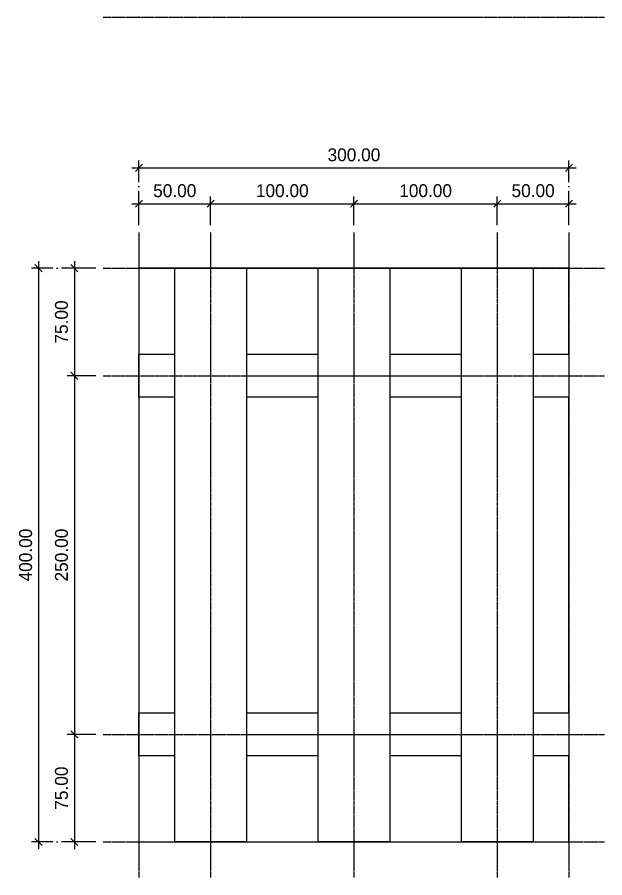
# Model space of a CAD drawing. Header units: millimetres. Extents: x -244126 to 368105, y -173968 to 259060.
# Drawn here: x -4335 to -3925, y 14120 to 14720 of the extents above; entities that cross this region are included whole.
import ezdxf

# ---------------------------------------------------------------- set-up
doc = ezdxf.new("R2010")
doc.units = ezdxf.units.MM
doc.header["$MEASUREMENT"] = 0
doc.linetypes.add('ACAD_ISO04W100', pattern=[30, 24, -3, 0, -3])
doc.linetypes.add('CENTER', pattern=[2, 1.25, -0.25, 0.25, -0.25])
for name, color, linetype in [('000 - GRID', 8, 'CENTER'), ('000 - WIPEOUT', 250, 'Continuous'), ('001 - ASCESSORIES', 1, 'Continuous'), ('002 - STRUCTURAL STEEL', 4, 'Continuous'), ('A04_TUBE SERIES', 7, 'Continuous')]:
    doc.layers.add(name, color=color, linetype=linetype)
doc.styles.add('CORDIA', font='cordia.shx')
doc.styles.add('TA', font='Cordia New.ttf', dxfattribs={"height": 4.5})
doc.dimstyles.new('DIM E-E', dxfattribs={"dimscale": 2, "dimtxt": 0.18, "dimasz": 0.1, "dimexe": 0.1, "dimexo": 0.1, "dimgap": 0.09, "dimtad": 1, "dimtoh": 1, "dimzin": 0, "dimdsep": 46, "dimtxsty": 'CORDIA', "dimblk": 'OBLIQUE', "dimcen": 0.1, "dimdle": 0.1, "dimclrd": 40, "dimclre": 140, "dimclrt": 3, "dimadec": 0, "dimazin": 0, "dimtfac": 1, "dimtix": 1, "dimtmove": 2, "dimatfit": 3, "dimfxl": 1, "dimtolj": 1, "dimtzin": 0, "dimarcsym": 0})

# ---------------------------------------------------------------- blocks, each defined once
blk = doc.blocks.new('*U745')
at = {"color": 3}
blk.add_point((0, -400), dxfattribs=at)
at = {"layer": '000 - GRID', "color": 0, "linetype": 'ByBlock'}
blk.add_line((0, 25), (0, -425), dxfattribs=at)
at = {"layer": '000 - GRID', "color": 0}
blk.add_point((0, 0), dxfattribs=at)
at = {"style": 'TA', "flags": 1}
blk.add_attdef('LOCATION', (6, 6), '', height=4.5, dxfattribs=at)
blk = doc.blocks.new('*U548')
at = {"color": 3}
blk.add_point((0, -300), dxfattribs=at)
at = {"layer": '000 - GRID', "color": 0, "linetype": 'ByBlock'}
blk.add_line((0, 25), (0, -325), dxfattribs=at)
at = {"layer": '000 - GRID', "color": 0}
blk.add_point((0, 0), dxfattribs=at)
at = {"style": 'TA', "flags": 1}
blk.add_attdef('LOCATION', (6, 6), '', height=4.5, dxfattribs=at)
blk = doc.blocks.new('*U746')
at = {"color": 0}
blk.add_wipeout([(-150, 15), (150, 15), (150, -15), (-150, -15)], dxfattribs=at).dxf.layer = '000 - WIPEOUT'
at = {"layer": '002 - STRUCTURAL STEEL', "color": 0, "linetype": 'ByBlock'}
blk.add_lwpolyline([(-150, 15), (150, 15), (150, -15), (-150, -15)], close=True, dxfattribs=at)
blk = doc.blocks.new('*U747')
at = {"color": 0}
blk.add_wipeout([(-25, 400), (25, 400), (25, 0), (-25, 0)], dxfattribs=at).dxf.layer = '000 - WIPEOUT'
at = {"layer": '002 - STRUCTURAL STEEL', "color": 0, "linetype": 'ByBlock'}
blk.add_lwpolyline([(-25, 400), (25, 400), (25, 0), (-25, 0)], close=True, dxfattribs=at)
blk = doc.blocks.new('_Oblique')
at = {"color": 0, "linetype": 'ByBlock', "lineweight": -2}
blk.add_line((-0.5, -0.5), (0.5, 0.5), dxfattribs=at)
blk = doc.blocks.new('*D2361')
at = {"layer": 'A04_TUBE SERIES', "color": 140, "linetype": 'ACAD_ISO04W100', "lineweight": -2, "transparency": 16777216}
for p, q in [((-4249.88, 14575.4), (-4249.88, 14595.4)), ((-4199.88, 14575.4), (-4199.88, 14595.4))]:
    blk.add_line(p, q, dxfattribs=at)
at = {"layer": 'A04_TUBE SERIES', "color": 40, "lineweight": -2, "transparency": 16777216}
blk.add_line((-4254.88, 14590.4), (-4194.88, 14590.4), dxfattribs=at)
at = {"layer": 'Defpoints', "color": 0, "transparency": 16777216}
for p in [(-4199.88, 14590.4), (-4249.88, 14570.4), (-4199.88, 14570.4)]:
    blk.add_point(p, dxfattribs=at)
at = {"layer": 'A04_TUBE SERIES', "color": 40, "lineweight": -2, "transparency": 16777216, "xscale": 5, "yscale": 5, "zscale": 5, "rotation": 180}
blk.add_blockref('_Oblique', (-4249.88, 14590.4), dxfattribs=at)
at = {"layer": 'A04_TUBE SERIES', "color": 40, "lineweight": -2, "transparency": 16777216, "xscale": 5, "yscale": 5, "zscale": 5}
blk.add_blockref('_Oblique', (-4199.88, 14590.4), dxfattribs=at)
at = {"layer": 'A04_TUBE SERIES', "color": 3, "transparency": 16777216, "insert": (-4224.88, 14599.4), "char_height": 9, "attachment_point": 5, "style": 'CORDIA'}
blk.add_mtext('\\A1;50.00', dxfattribs=at)
blk = doc.blocks.new('*D2348')
at = {"layer": 'A04_TUBE SERIES', "color": 140, "linetype": 'ACAD_ISO04W100', "lineweight": -2, "transparency": 16777216}
for p, q in [((-4199.88, 14575.4), (-4199.88, 14595.4)), ((-4099.88, 14575.4), (-4099.88, 14595.4))]:
    blk.add_line(p, q, dxfattribs=at)
at = {"layer": 'A04_TUBE SERIES', "color": 40, "lineweight": -2, "transparency": 16777216}
blk.add_line((-4204.88, 14590.4), (-4094.88, 14590.4), dxfattribs=at)
at = {"layer": 'Defpoints', "color": 0, "transparency": 16777216}
for p in [(-4099.88, 14590.4), (-4199.88, 14570.4), (-4099.88, 14570.4)]:
    blk.add_point(p, dxfattribs=at)
at = {"layer": 'A04_TUBE SERIES', "color": 40, "lineweight": -2, "transparency": 16777216, "xscale": 5, "yscale": 5, "zscale": 5, "rotation": 180}
blk.add_blockref('_Oblique', (-4199.88, 14590.4), dxfattribs=at)
at = {"layer": 'A04_TUBE SERIES', "color": 40, "lineweight": -2, "transparency": 16777216, "xscale": 5, "yscale": 5, "zscale": 5}
blk.add_blockref('_Oblique', (-4099.88, 14590.4), dxfattribs=at)
at = {"layer": 'A04_TUBE SERIES', "color": 3, "transparency": 16777216, "insert": (-4149.88, 14599.4), "char_height": 9, "attachment_point": 5, "style": 'CORDIA'}
blk.add_mtext('\\A1;100.00', dxfattribs=at)
blk = doc.blocks.new('*D2349')
at = {"layer": 'A04_TUBE SERIES', "color": 140, "linetype": 'ACAD_ISO04W100', "lineweight": -2, "transparency": 16777216}
for p, q in [((-4099.88, 14575.4), (-4099.88, 14595.4)), ((-3999.88, 14575.4), (-3999.88, 14595.4))]:
    blk.add_line(p, q, dxfattribs=at)
at = {"layer": 'A04_TUBE SERIES', "color": 40, "lineweight": -2, "transparency": 16777216}
blk.add_line((-4104.88, 14590.4), (-3994.88, 14590.4), dxfattribs=at)
at = {"layer": 'Defpoints', "color": 0, "transparency": 16777216}
for p in [(-3999.88, 14590.4), (-4099.88, 14570.4), (-3999.88, 14570.4)]:
    blk.add_point(p, dxfattribs=at)
at = {"layer": 'A04_TUBE SERIES', "color": 40, "lineweight": -2, "transparency": 16777216, "xscale": 5, "yscale": 5, "zscale": 5, "rotation": 180}
blk.add_blockref('_Oblique', (-4099.88, 14590.4), dxfattribs=at)
at = {"layer": 'A04_TUBE SERIES', "color": 40, "lineweight": -2, "transparency": 16777216, "xscale": 5, "yscale": 5, "zscale": 5}
blk.add_blockref('_Oblique', (-3999.88, 14590.4), dxfattribs=at)
at = {"layer": 'A04_TUBE SERIES', "color": 3, "transparency": 16777216, "insert": (-4049.88, 14599.4), "char_height": 9, "attachment_point": 5, "style": 'CORDIA'}
blk.add_mtext('\\A1;100.00', dxfattribs=at)
blk = doc.blocks.new('*D2350')
at = {"layer": 'A04_TUBE SERIES', "color": 140, "linetype": 'ACAD_ISO04W100', "lineweight": -2, "transparency": 16777216}
for p, q in [((-3999.88, 14575.4), (-3999.88, 14595.4)), ((-3949.88, 14575.4), (-3949.88, 14595.4))]:
    blk.add_line(p, q, dxfattribs=at)
at = {"layer": 'A04_TUBE SERIES', "color": 40, "lineweight": -2, "transparency": 16777216}
blk.add_line((-4004.88, 14590.4), (-3944.88, 14590.4), dxfattribs=at)
at = {"layer": 'Defpoints', "color": 0, "transparency": 16777216}
for p in [(-3949.88, 14590.4), (-3999.88, 14570.4), (-3949.88, 14570.4)]:
    blk.add_point(p, dxfattribs=at)
at = {"layer": 'A04_TUBE SERIES', "color": 40, "lineweight": -2, "transparency": 16777216, "xscale": 5, "yscale": 5, "zscale": 5, "rotation": 180}
blk.add_blockref('_Oblique', (-3999.88, 14590.4), dxfattribs=at)
at = {"layer": 'A04_TUBE SERIES', "color": 40, "lineweight": -2, "transparency": 16777216, "xscale": 5, "yscale": 5, "zscale": 5}
blk.add_blockref('_Oblique', (-3949.88, 14590.4), dxfattribs=at)
at = {"layer": 'A04_TUBE SERIES', "color": 3, "transparency": 16777216, "insert": (-3974.88, 14599.4), "char_height": 9, "attachment_point": 5, "style": 'CORDIA'}
blk.add_mtext('\\A1;50.00', dxfattribs=at)
blk = doc.blocks.new('*D2351')
at = {"layer": 'A04_TUBE SERIES', "color": 40, "lineweight": -2, "transparency": 16777216}
blk.add_line((-4294.88, 14550.4), (-4294.88, 14465.4), dxfattribs=at)
at = {"layer": 'A04_TUBE SERIES', "color": 140, "linetype": 'ACAD_ISO04W100', "lineweight": -2, "transparency": 16777216}
for p, q in [((-4279.88, 14545.4), (-4299.88, 14545.4)), ((-4279.88, 14470.4), (-4299.88, 14470.4))]:
    blk.add_line(p, q, dxfattribs=at)
at = {"layer": 'Defpoints', "color": 0, "transparency": 16777216}
for p in [(-4274.88, 14545.4), (-4294.88, 14470.4), (-4274.88, 14470.4)]:
    blk.add_point(p, dxfattribs=at)
at = {"layer": 'A04_TUBE SERIES', "color": 40, "lineweight": -2, "transparency": 16777216, "xscale": 5, "yscale": 5, "zscale": 5}
for p, rotation in [((-4294.88, 14545.4), 90), ((-4294.88, 14470.4), 270)]:
    blk.add_blockref('_Oblique', p, dxfattribs=dict(at, rotation=rotation))
at = {"layer": 'A04_TUBE SERIES', "color": 3, "transparency": 16777216, "insert": (-4303.88, 14507.9), "char_height": 9, "attachment_point": 5, "rotation": 90, "style": 'CORDIA'}
blk.add_mtext('\\A1;75.00', dxfattribs=at)
blk = doc.blocks.new('*D2352')
at = {"layer": 'A04_TUBE SERIES', "color": 40, "lineweight": -2, "transparency": 16777216}
blk.add_line((-4294.88, 14475.4), (-4294.88, 14215.4), dxfattribs=at)
at = {"layer": 'A04_TUBE SERIES', "color": 140, "linetype": 'ACAD_ISO04W100', "lineweight": -2, "transparency": 16777216}
for p, q in [((-4279.88, 14470.4), (-4299.88, 14470.4)), ((-4279.88, 14220.4), (-4299.88, 14220.4))]:
    blk.add_line(p, q, dxfattribs=at)
at = {"layer": 'Defpoints', "color": 0, "transparency": 16777216}
for p in [(-4274.88, 14470.4), (-4294.88, 14220.4), (-4274.88, 14220.4)]:
    blk.add_point(p, dxfattribs=at)
at = {"layer": 'A04_TUBE SERIES', "color": 40, "lineweight": -2, "transparency": 16777216, "xscale": 5, "yscale": 5, "zscale": 5}
for p, rotation in [((-4294.88, 14470.4), 90), ((-4294.88, 14220.4), 270)]:
    blk.add_blockref('_Oblique', p, dxfattribs=dict(at, rotation=rotation))
at = {"layer": 'A04_TUBE SERIES', "color": 3, "transparency": 16777216, "insert": (-4303.88, 14345.4), "char_height": 9, "attachment_point": 5, "rotation": 90, "style": 'CORDIA'}
blk.add_mtext('\\A1;250.00', dxfattribs=at)
blk = doc.blocks.new('*D2353')
at = {"layer": 'A04_TUBE SERIES', "color": 140, "linetype": 'ACAD_ISO04W100', "lineweight": -2, "transparency": 16777216}
for p, q in [((-4279.88, 14220.4), (-4299.88, 14220.4)), ((-4279.88, 14145.4), (-4299.88, 14145.4))]:
    blk.add_line(p, q, dxfattribs=at)
at = {"layer": 'A04_TUBE SERIES', "color": 40, "lineweight": -2, "transparency": 16777216}
blk.add_line((-4294.88, 14225.4), (-4294.88, 14140.4), dxfattribs=at)
at = {"layer": 'Defpoints', "color": 0, "transparency": 16777216}
for p in [(-4274.88, 14220.4), (-4294.88, 14145.4), (-4274.88, 14145.4)]:
    blk.add_point(p, dxfattribs=at)
at = {"layer": 'A04_TUBE SERIES', "color": 40, "lineweight": -2, "transparency": 16777216, "xscale": 5, "yscale": 5, "zscale": 5}
for p, rotation in [((-4294.88, 14220.4), 90), ((-4294.88, 14145.4), 270)]:
    blk.add_blockref('_Oblique', p, dxfattribs=dict(at, rotation=rotation))
at = {"layer": 'A04_TUBE SERIES', "color": 3, "transparency": 16777216, "insert": (-4303.88, 14182.9), "char_height": 9, "attachment_point": 5, "rotation": 90, "style": 'CORDIA'}
blk.add_mtext('\\A1;75.00', dxfattribs=at)
blk = doc.blocks.new('*D2354')
at = {"layer": 'A04_TUBE SERIES', "color": 140, "linetype": 'ACAD_ISO04W100', "lineweight": -2, "transparency": 16777216}
for p, q in [((-4249.88, 14575.4), (-4249.88, 14620.4)), ((-3949.88, 14575.4), (-3949.88, 14620.4))]:
    blk.add_line(p, q, dxfattribs=at)
at = {"layer": 'A04_TUBE SERIES', "color": 40, "lineweight": -2, "transparency": 16777216}
blk.add_line((-4254.88, 14615.4), (-3944.88, 14615.4), dxfattribs=at)
at = {"layer": 'Defpoints', "color": 0, "transparency": 16777216}
for p in [(-3949.88, 14615.4), (-4249.88, 14570.4), (-3949.88, 14570.4)]:
    blk.add_point(p, dxfattribs=at)
at = {"layer": 'A04_TUBE SERIES', "color": 40, "lineweight": -2, "transparency": 16777216, "xscale": 5, "yscale": 5, "zscale": 5, "rotation": 180}
blk.add_blockref('_Oblique', (-4249.88, 14615.4), dxfattribs=at)
at = {"layer": 'A04_TUBE SERIES', "color": 40, "lineweight": -2, "transparency": 16777216, "xscale": 5, "yscale": 5, "zscale": 5}
blk.add_blockref('_Oblique', (-3949.88, 14615.4), dxfattribs=at)
at = {"layer": 'A04_TUBE SERIES', "color": 3, "transparency": 16777216, "insert": (-4099.88, 14624.4), "char_height": 9, "attachment_point": 5, "style": 'CORDIA'}
blk.add_mtext('\\A1;300.00', dxfattribs=at)
blk = doc.blocks.new('*D2355')
at = {"layer": 'A04_TUBE SERIES', "color": 40, "lineweight": -2, "transparency": 16777216}
blk.add_line((-4319.88, 14550.4), (-4319.88, 14140.4), dxfattribs=at)
at = {"layer": 'A04_TUBE SERIES', "color": 140, "linetype": 'ACAD_ISO04W100', "lineweight": -2, "transparency": 16777216}
for p, q in [((-4279.88, 14545.4), (-4324.88, 14545.4)), ((-4279.88, 14145.4), (-4324.88, 14145.4))]:
    blk.add_line(p, q, dxfattribs=at)
at = {"layer": 'Defpoints', "color": 0, "transparency": 16777216}
for p in [(-4274.88, 14545.4), (-4319.88, 14145.4), (-4274.88, 14145.4)]:
    blk.add_point(p, dxfattribs=at)
at = {"layer": 'A04_TUBE SERIES', "color": 40, "lineweight": -2, "transparency": 16777216, "xscale": 5, "yscale": 5, "zscale": 5}
for p, rotation in [((-4319.88, 14545.4), 90), ((-4319.88, 14145.4), 270)]:
    blk.add_blockref('_Oblique', p, dxfattribs=dict(at, rotation=rotation))
at = {"layer": 'A04_TUBE SERIES', "color": 3, "transparency": 16777216, "insert": (-4328.88, 14345.4), "char_height": 9, "attachment_point": 5, "rotation": 90, "style": 'CORDIA'}
blk.add_mtext('\\A1;400.00', dxfattribs=at)

msp = doc.modelspace()

# ---------------------------------------------------------------- linework, layer by layer
at = {"layer": 'A04_TUBE SERIES', "color": 3}
msp.add_lwpolyline([(-4249.8842, 14145.39779), (-3949.8842, 14145.39779), (-3949.8842, 14545.39779), (-4249.8842, 14545.39779)], close=True, dxfattribs=at)

# ---------------------------------------------------------------- block references
at = {"layer": '000 - GRID', "rotation": 90}
msp.add_blockref('*U548', (-4249.8842, 14720.39779), dxfattribs=at)

# ---------------------------------------------------------------- dimensions: what is measured, and where the dimension line sits
at = {"layer": 'A04_TUBE SERIES', "color": 3}
for base, p1, p2, picture, middle in [((-3949.8842, 14615.39779), (-4249.8842, 14570.39779), (-3949.8842, 14570.39779), '*D2354', (-4099.8842, 14624.39779)), ((-4199.8842, 14590.39779), (-4249.8842, 14570.39779), (-4199.8842, 14570.39779), '*D2361', (-4224.8842, 14599.39779)), ((-4099.8842, 14590.39779), (-4199.8842, 14570.39779), (-4099.8842, 14570.39779), '*D2348', (-4149.8842, 14599.39779)), ((-3999.8842, 14590.39779), (-4099.8842, 14570.39779), (-3999.8842, 14570.39779), '*D2349', (-4049.8842, 14599.39779)), ((-3949.8842, 14590.39779), (-3999.8842, 14570.39779), (-3949.8842, 14570.39779), '*D2350', (-3974.8842, 14599.39779))]:
    dim = msp.add_linear_dim(base=base, p1=p1, p2=p2, dimstyle='DIM E-E', override={"dimscale": 50}, dxfattribs=at)
    dim.commit()
    dim.dimension.update_dxf_attribs({"geometry": picture, "text_midpoint": middle})
for base, p1, p2, picture, middle in [((-4319.8842, 14145.39779), (-4274.8842, 14545.39779), (-4274.8842, 14145.39779), '*D2355', (-4328.8842, 14345.39779)), ((-4294.8842, 14470.39779), (-4274.8842, 14545.39779), (-4274.8842, 14470.39779), '*D2351', (-4303.8842, 14507.89779)), ((-4294.8842, 14220.39779), (-4274.8842, 14470.39779), (-4274.8842, 14220.39779), '*D2352', (-4303.8842, 14345.39779)), ((-4294.8842, 14145.39779), (-4274.8842, 14220.39779), (-4274.8842, 14145.39779), '*D2353', (-4303.8842, 14182.89779))]:
    dim = msp.add_linear_dim(base=base, p1=p1, p2=p2, angle=90, dimstyle='DIM E-E', override={"dimscale": 50}, dxfattribs=at)
    dim.commit()
    dim.dimension.update_dxf_attribs({"geometry": picture, "text_midpoint": middle})

# ---------------------------------------------------------------- next in the draw order: block references
at = {"layer": '001 - ASCESSORIES', "color": 1}
for p in [(-4099.8842, 14470.39779), (-4099.8842, 14220.39779)]:
    msp.add_blockref('*U746', p, dxfattribs=at)

# ---------------------------------------------------------------- next in the draw order: block references
at = {"layer": '000 - GRID'}
for p in [(-4249.8842, 14545.39779), (-3949.8842, 14545.39779)]:
    msp.add_blockref('*U745', p, dxfattribs=at)
at = {"layer": 'A04_TUBE SERIES', "color": 3}
for p in [(-4199.8842, 14145.39779), (-4099.8842, 14145.39779), (-3999.8842, 14145.39779)]:
    msp.add_blockref('*U747', p, dxfattribs=at)

# ---------------------------------------------------------------- next in the draw order: block references
at = {"layer": '000 - GRID'}
for p in [(-4199.8842, 14545.39779), (-4099.8842, 14545.39779), (-3999.8842, 14545.39779)]:
    msp.add_blockref('*U745', p, dxfattribs=at)
at = {"layer": '000 - GRID', "rotation": 90}
for p in [(-4249.8842, 14545.39779), (-4249.8842, 14470.39779), (-4249.8842, 14220.39779), (-4249.8842, 14145.39779)]:
    msp.add_blockref('*U548', p, dxfattribs=at)

doc.saveas('drawing.dxf')
